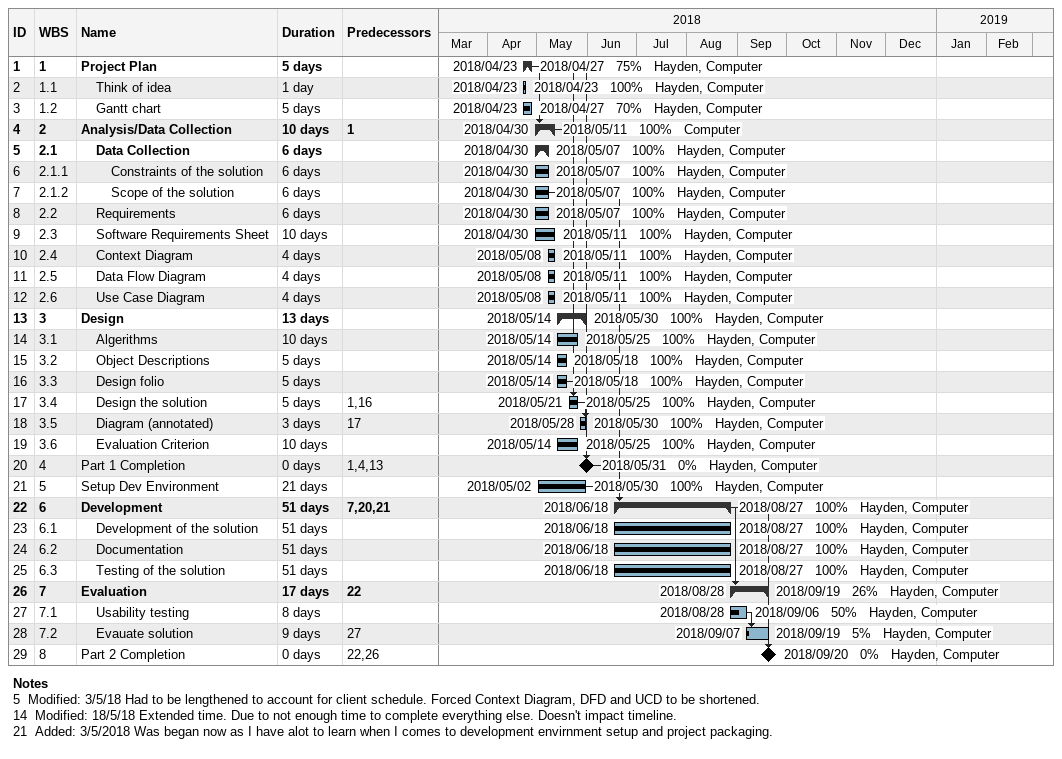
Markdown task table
| ID | WBS | Task | Duration | Start | Finish | Predecessors | Resources | % complete |
|---|---|---|---|---|---|---|---|---|
| 1 | 1 | **Project Plan** | 5d | 2018-04-23 | 2018-04-27 |  | Hayden, Computer | 75 |
| 2 | 1.1 | Think of idea | 1d | 2018-04-23 | 2018-04-23 |  | Hayden, Computer | 100 |
| 3 | 1.2 | Gantt chart | 5d | 2018-04-23 | 2018-04-27 |  | Hayden, Computer | 70 |
| 4 | 2 | **Analysis/Data Collection** | 10d | 2018-04-30 | 2018-05-11 | 1 | Computer | 100 |
| 5 | 2.1 | **Data Collection** | 6d | 2018-04-30 | 2018-05-07 |  | Hayden, Computer | 100 |
| 6 | 2.1.1 | Constraints of the solution | 6d | 2018-04-30 | 2018-05-07 |  | Hayden, Computer | 100 |
| 7 | 2.1.2 | Scope of the solution | 6d | 2018-04-30 | 2018-05-07 |  | Hayden, Computer | 100 |
| 8 | 2.2 | Requirements | 6d | 2018-04-30 | 2018-05-07 |  | Hayden, Computer | 100 |
| 9 | 2.3 | Software Requirements Sheet | 10d | 2018-04-30 | 2018-05-11 |  | Hayden, Computer | 100 |
| 10 | 2.4 | Context Diagram | 4d | 2018-05-08 | 2018-05-11 |  | Hayden, Computer | 100 |
| 11 | 2.5 | Data Flow Diagram | 4d | 2018-05-08 | 2018-05-11 |  | Hayden, Computer | 100 |
| 12 | 2.6 | Use Case Diagram | 4d | 2018-05-08 | 2018-05-11 |  | Hayden, Computer | 100 |
| 13 | 3 | **Design** | 13d | 2018-05-14 | 2018-05-30 |  | Hayden, Computer | 100 |
| 14 | 3.1 | Algerithms | 10d | 2018-05-14 | 2018-05-25 |  | Hayden, Computer | 100 |
| 15 | 3.2 | Object Descriptions | 5d | 2018-05-14 | 2018-05-18 |  | Hayden, Computer | 100 |
| 16 | 3.3 | Design folio | 5d | 2018-05-14 | 2018-05-18 |  | Hayden, Computer | 100 |
| 17 | 3.4 | Design the solution | 5d | 2018-05-21 | 2018-05-25 | 1, 16 | Hayden, Computer | 100 |
| 18 | 3.5 | Diagram (annotated) | 3d | 2018-05-28 | 2018-05-30 | 17 | Hayden, Computer | 100 |
| 19 | 3.6 | Evaluation Criterion | 10d | 2018-05-14 | 2018-05-25 |  | Hayden, Computer | 100 |
| 20 | 4 | Part 1 Completion | 0d | 2018-05-31 | 2018-05-31 | 1, 4, 13 | Hayden, Computer | 0 |
| 21 | 5 | Setup Dev Environment | 21d | 2018-05-02 | 2018-05-30 |  | Hayden, Computer | 100 |
| 22 | 6 | **Development** | 51d | 2018-06-18 | 2018-08-27 | 7, 20, 21 | Hayden, Computer | 100 |
| 23 | 6.1 | Development of the solution | 51d | 2018-06-18 | 2018-08-27 |  | Hayden, Computer | 100 |
| 24 | 6.2 | Documentation | 51d | 2018-06-18 | 2018-08-27 |  | Hayden, Computer | 100 |
| 25 | 6.3 | Testing of the solution | 51d | 2018-06-18 | 2018-08-27 |  | Hayden, Computer | 100 |
| 26 | 7 | **Evaluation** | 17d | 2018-08-28 | 2018-09-19 | 22 | Hayden, Computer | 26 |
| 27 | 7.1 | Usability testing | 8d | 2018-08-28 | 2018-09-06 |  | Hayden, Computer | 50 |
| 28 | 7.2 | Evauate solution | 9d | 2018-09-07 | 2018-09-19 | 27 | Hayden, Computer | 5 |
| 29 | 8 | Part 2 Completion | 0d | 2018-09-20 | 2018-09-20 | 22, 26 | Hayden, Computer | 0 |

Notes
- 5: Modified: 3/5/18 Had to be lengthened to account for client schedule. Forced Context Diagram, DFD and UCD to be shortened.
- 14: Modified: 18/5/18 Extended time. Due to not enough time to complete everything else. Doesn't impact timeline.
- 21: Added: 3/5/2018 Was began now as I have alot to learn when I comes to development envirnment setup and project packaging.
